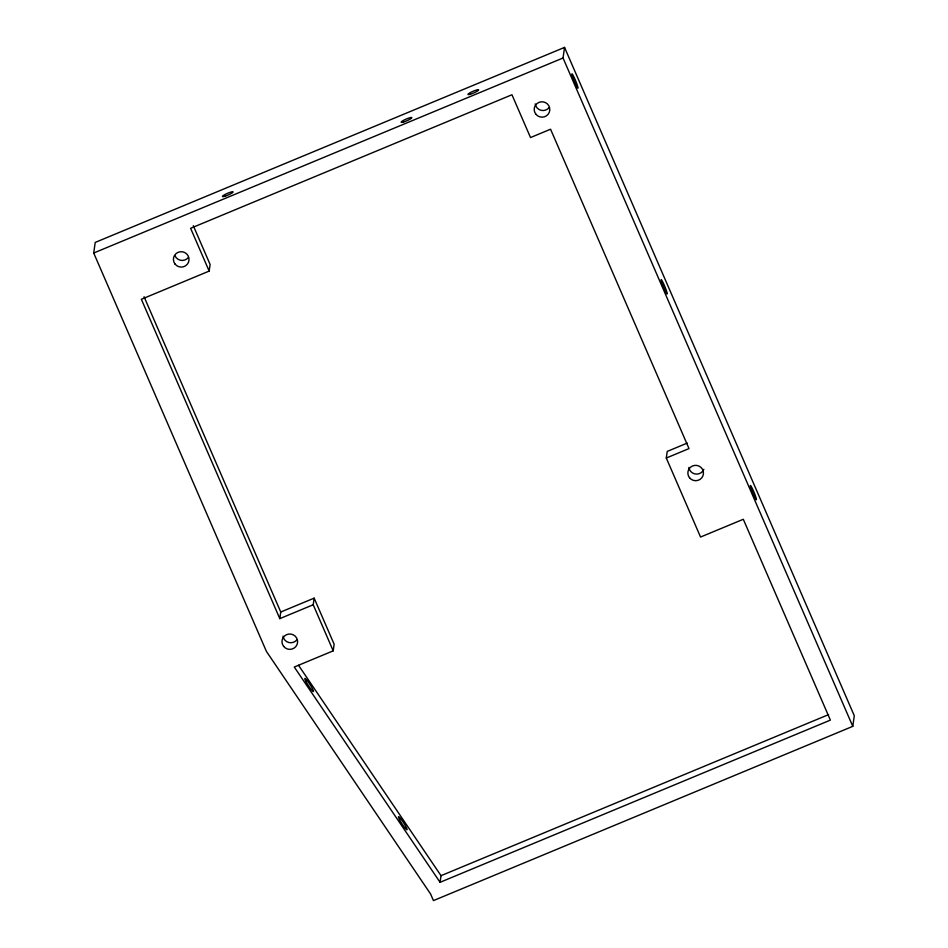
<?xml version="1.0" encoding="UTF-8"?>
<svg xmlns="http://www.w3.org/2000/svg" width="948" height="948" viewBox="0 0 948 948"><rect width="100%" height="100%" fill="white"/><g stroke="black" fill="none" stroke-linecap="round" stroke-linejoin="round"><path stroke-width="1.42" d="M93.71 253.021L95.215 242.427L564.546 47.4L854.29 715.752L852.785 726.346L433.449 900.6L430.593 894.011L266.412 651.395L93.71 253.021L563.041 57.994L564.546 47.4M279.802 618.641L280.75 612.017L314.155 598.141L313.207 604.753L279.802 618.641L141.359 299.272L209.164 271.092L210.112 264.48L193.297 225.695M687.276 443.083L667.238 451.414L666.29 458.026L700.548 537.042L743.303 519.279L830.377 720.113L440.073 882.304L294.271 667.025L333.198 650.849L334.134 644.225L314.155 598.141M440.073 882.304L441.021 875.679L298.525 665.295M666.29 458.026L689.006 448.594L550.563 129.224L530.513 137.555L511.956 94.753L190.607 228.29L209.164 271.092M441.021 875.679L828.588 714.626M563.041 57.994L852.785 726.346M313.207 604.753L333.198 650.849M144.06 296.736L280.75 612.017M296.985 639.699A7.809 7.679 8.1 0 1 283.002 636.12M188.415 257.418A7.809 7.679 8.1 0 1 174.989 255.759M549.188 107.491A7.809 7.679 8.1 0 1 535.205 103.913M703.854 469.296A7.809 7.679 8.1 0 1 688.864 467.459M224.996 196.212A5.818 0.912 -23.4 0 0 233.137 191.97A5.818 0.912 -23.4 0 0 225.257 194.376A5.818 0.912 -23.4 0 0 224.996 196.212M403.706 121.948A5.818 0.912 -23.4 0 0 411.859 117.706A5.818 0.912 -23.4 0 0 403.966 120.112A5.818 0.912 -23.4 0 0 403.706 121.948M470.516 94.184A5.818 0.912 -23.4 0 0 478.657 89.942A5.818 0.912 -23.4 0 0 470.777 92.347A5.818 0.912 -23.4 0 0 470.516 94.184M572.616 77.025A7.809 0.747 67.4 0 0 577.842 88.223A7.809 0.747 67.4 0 0 574.334 77.807A7.809 0.747 67.4 0 0 572.616 77.025M661.822 282.788A7.809 0.747 67.4 0 0 667.048 293.998A7.809 0.747 67.4 0 0 663.541 283.582A7.809 0.747 67.4 0 0 661.822 282.788M751.029 488.564A7.809 0.747 67.4 0 0 756.255 499.774A7.809 0.747 67.4 0 0 752.748 489.358A7.809 0.747 67.4 0 0 751.029 488.564M399.558 819.7A7.809 0.96 56.9 0 0 406.917 829.784A7.809 0.96 56.9 0 0 401.845 820.186A7.809 0.96 56.9 0 0 399.558 819.7M305.931 681.458A7.809 0.96 56.9 0 0 313.278 691.542A7.809 0.96 56.9 0 0 308.219 681.944A7.809 0.96 56.9 0 0 305.931 681.458M283.653 646.394A7.809 7.679 8.1 0 0 297.044 644.581A7.809 7.679 8.1 0 0 288.69 634.07A7.809 7.679 8.1 0 0 283.653 646.394M175.084 264.113A7.809 7.679 8.1 0 0 188.474 262.288A7.809 7.679 8.1 0 0 180.12 251.777A7.809 7.679 8.1 0 0 175.084 264.113M535.857 114.187A7.809 7.679 8.1 0 0 549.248 112.374A7.809 7.679 8.1 0 0 540.893 101.863A7.809 7.679 8.1 0 0 535.857 114.187M689.516 477.733A7.809 7.679 8.1 0 0 702.906 475.92A7.809 7.679 8.1 0 0 694.552 465.409A7.809 7.679 8.1 0 0 689.516 477.733"/></g></svg>
